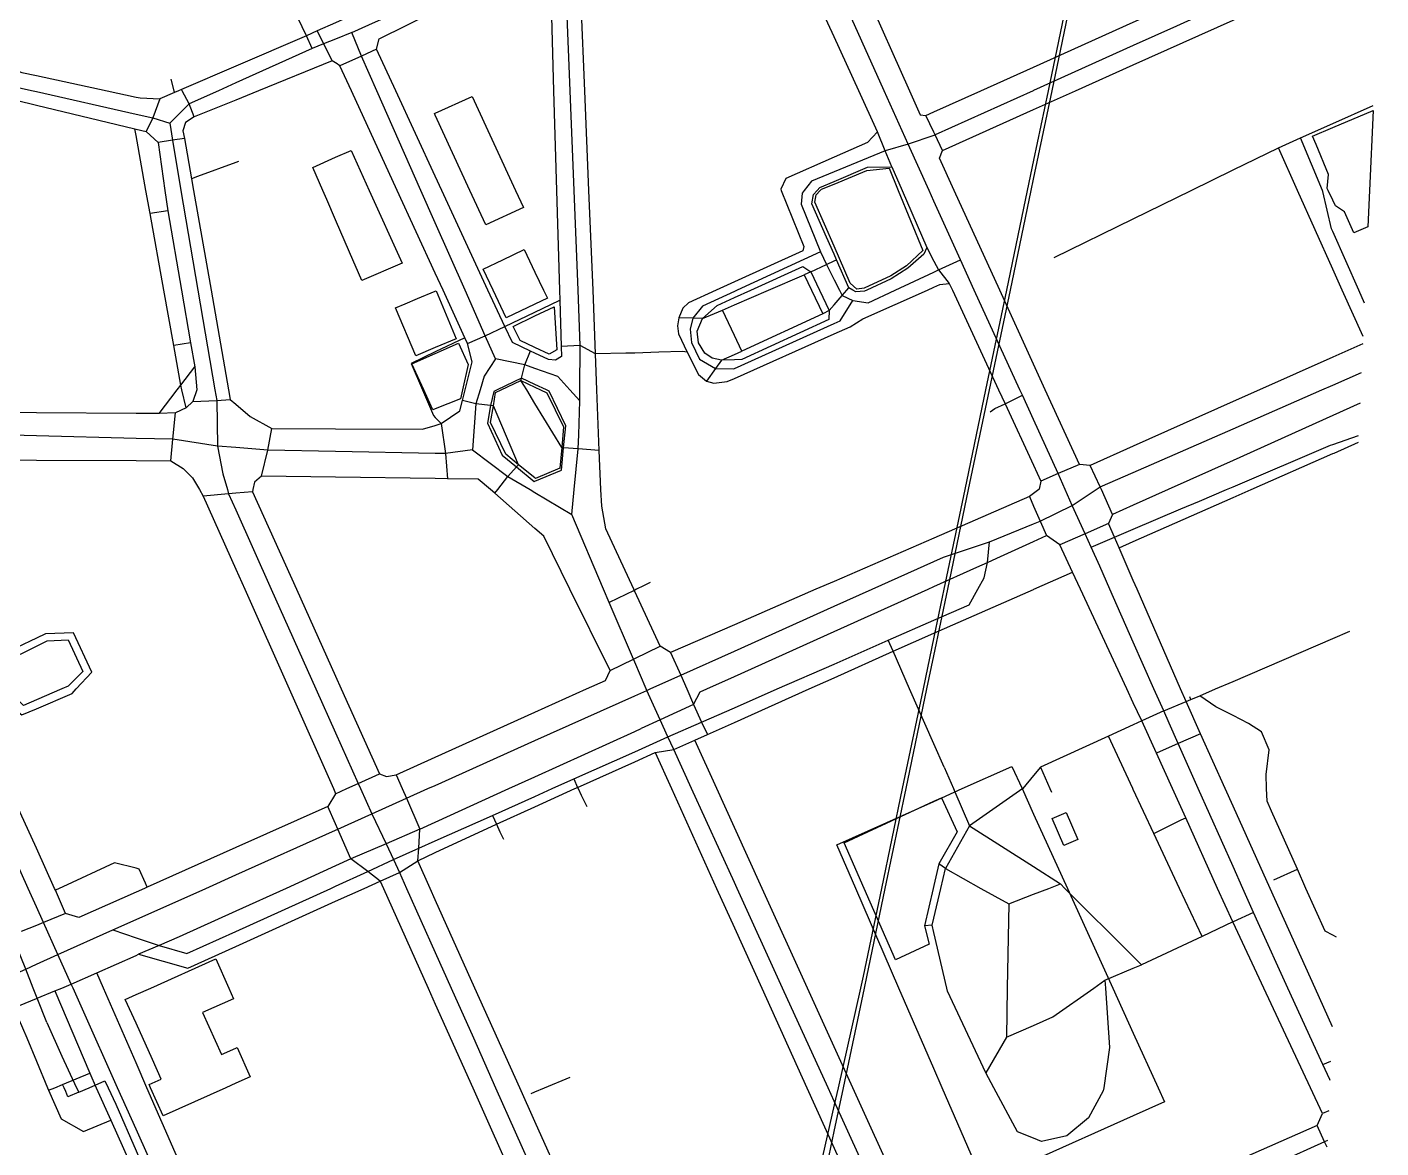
# Model space of a CAD drawing. Header units: millimetres. Extents: x 1 to 1052, y 2 to 1015.
# Drawn here: x 627.2 to 1034.5, y 191.9 to 529.2 of the extents above; entities that cross this region are included whole.
import ezdxf

# ---------------------------------------------------------------- set-up
doc = ezdxf.new("R2010")
doc.units = ezdxf.units.MM

msp = doc.modelspace()

# ---------------------------------------------------------------- linework, layer by layer
at = {"layer": 'buildings'}
for points in [[(749.7868, 503.1295, 30.3056), (750, 503.2273, 30.3103), (761.1166, 508.3241, 30.506), (774.1441, 480, 31.4809), (776.5144, 474.8464, 31.693), (765.1902, 469.6516, 31.5006), (760.4288, 480, 31.0804), (750, 502.6661, 30.3215), (749.7868, 503.1295, 30.3056)], [(713.1561, 486.9028, 29.4675), (720, 489.9806, 29.6206), (724.6557, 492.0743, 29.7311), (730.1377, 480, 30.1278), (740.0601, 458.1453, 31.0715), (727.9529, 452.9446, 30.8881), (724.2454, 461.4687, 30.5186), (720, 471.2099, 30.0809), (717.3721, 477.2399, 29.8091), (716.1678, 480, 29.6827), (713.1561, 486.9028, 29.4675)], [(764.3654, 456.3411, 31.8373), (770.2878, 459.1555, 31.9399), (776.7572, 462.2356, 32.0501), (780, 455.4401, 32.3372), (782.596, 450, 32.5439), (783.7645, 447.5513, 32.6556), (780, 445.7597, 32.6463), (771.3783, 441.6565, 32.5657), (767.3937, 450, 32.1022), (764.3654, 456.3411, 31.8373)], [(738.0701, 444.7283, 31.5297), (740.9526, 445.9296, 31.5402), (744.6799, 447.4909, 31.5557), (750, 449.7124, 31.583), (750.2633, 449.8224, 31.5856), (756.3284, 435.384, 32.4576), (750, 432.7342, 32.4376), (744.1396, 430.2804, 32.432), (738.0701, 444.7283, 31.5297)], [(656.7591, 236.5626, 37.4439), (660, 238.0141, 37.4585), (664.434, 240, 37.463), (684.0061, 248.7657, 37.6307), (687.8928, 240, 37.4815), (689.317, 236.7882, 37.4648), (680.01, 232.6635, 37.4463), (685.73, 220.0211, 37.3813), (690, 221.9285, 37.3808), (690.3842, 222.1001, 37.379), (694.3605, 213.2818, 37.3027), (690, 211.3335, 37.3207), (687.0155, 210, 37.3262), (668.1664, 201.5782, 37.4709), (664.3664, 210, 37.4251), (663.941, 210.9429, 37.4281), (667.585, 212.5873, 37.4157), (664.8989, 218.5273, 37.4343), (660, 229.3817, 37.4541), (656.7591, 236.5626, 37.4439)]]:
    msp.add_polyline3d(points, dxfattribs=at)
at = {"layer": 'minor_roads'}
for points in [[(1034.4889, 557.2116, 24.5458), (1020, 550.6755, 25.3385), (996.3348, 540, 26.5245), (990, 537.1423, 26.8335), (972.9552, 529.4533, 27.5224), (960, 523.6087, 28.0706), (930, 510.0745, 29.2836), (929.8349, 510, 29.2898), (900.3952, 496.7186, 30.4563), (900, 496.5831, 30.4727), (892.2861, 493.9382, 30.7454)], [(941.6327, 385.2011, 29.1537), (939.5393, 390, 29.2069), (937.4127, 394.8748, 29.3039), (930, 411.0529, 29.6615), (926.6157, 418.4391, 29.8587), (925.9005, 420, 29.8995), (912.155, 450, 30.5169), (907.9639, 459.1473, 30.6128), (900, 476.8201, 30.7571), (898.567, 480, 30.7693), (892.2861, 493.9382, 30.7454), (885.0637, 510, 30.6533), (871.5739, 540, 30.0642), (870, 543.5001, 29.9503), (867.38, 549.3268, 29.7461)], [(712.9308, 522.7557, 28.7119), (711.2521, 526.5501, 28.5594), (704.7973, 540, 27.9984), (702.6632, 544.4467, 27.7169)], [(791.11, 382.4627, 35.0463), (791.819, 390, 34.7948), (792.973, 402.2688, 34.3442), (793.2071, 406.4642, 34.1943), (793.5027, 416.6665, 33.8334), (793.5231, 420, 33.7157), (793.6051, 433.373, 33.2975), (792.9454, 450, 32.7628), (791.7551, 480, 31.8997), (790.5649, 510, 31.1558), (789.5739, 534.9775, 30.3252), (791.5312, 539.9281, 30.1931), (791.6464, 540, 30.1924), (796.6468, 543.1216, 30.1255)], [(724.887, 527.5704, 28.9595), (729.9763, 529.8491, 29.0471), (750, 538.8371, 29.3749), (752.0489, 539.7567, 29.3957)], [(724.887, 527.5704, 28.9595), (720, 525.5645, 28.8691), (716.4223, 524.0959, 28.7906), (712.9308, 522.7557, 28.7119), (690, 512.3697, 28.2457), (684.7681, 510, 28.2413), (676.006, 506.0314, 28.2155), (670.1393, 500.2264, 28.2764)], [(768.1082, 429.3464, 32.9986), (765.0235, 436.3062, 32.6279), (758.9631, 450, 31.8436), (750, 470.2522, 31.0334), (745.6859, 480, 30.6351), (732.4087, 510, 29.6423), (727.8004, 520.4126, 29.2309), (724.887, 527.5704, 28.9595)], [(586.417, 524.9498, 27.0566), (594.7547, 521.9154, 27.0972), (597.3942, 520.9475, 27.108), (600, 519.9998, 27.1171), (624.9159, 510.9382, 27.4802), (629.0449, 510, 27.4997), (630, 509.783, 27.4993), (660, 502.9663, 28.0941), (665.0076, 501.8284, 28.1801), (670.1393, 500.2264, 28.2764)], [(670.1393, 500.2264, 28.2764), (670.9189, 495.1074, 28.4018), (673.491, 480, 28.7669), (678.5985, 450, 29.8758), (683.7061, 420, 31.735), (684.2428, 416.8478, 31.99), (684.4861, 403.098, 33.0712)], [(892.2861, 493.9382, 30.7454), (885.3674, 491.9679, 30.9926), (870, 485.6266, 31.6173), (863.2345, 482.8348, 31.8197), (860.9898, 480, 31.9356), (860.3319, 479.1691, 31.965), (860.1122, 475.8329, 32.0336)], [(1029.1139, 436.027, 25.3373), (1022.8487, 450, 25.4367), (1020, 456.3532, 25.5289), (1009.3971, 480, 25.8679), (1003.6365, 492.8475, 26.1359)], [(860.1122, 475.8329, 32.0336), (865.9132, 461.5654, 32.172), (867.7253, 457.7275, 32.1987), (870, 453.1505, 32.2247), (871.5657, 450, 32.2171), (872.3833, 448.355, 32.199), (875.6178, 446.8442, 32.0801)], [(865.9132, 461.5654, 32.172), (840.8215, 450, 33.0176), (840, 449.6213, 33.0442), (830.3836, 445.1889, 33.1544), (827.4849, 441.5508, 33.2368), (826.7089, 438.2209, 33.3059), (827.0847, 434.2133, 33.3813), (829.4656, 429.2476, 33.4566), (834.3321, 426.4612, 33.4615), (839.7434, 426.3612, 33.4107), (840, 426.4769, 33.4064), (870, 440.0126, 32.3752), (871.7845, 440.8178, 32.2924), (875.6178, 446.8442, 32.0801)], [(875.6178, 446.8442, 32.0801), (880.2055, 446.2106, 31.8969), (888.3346, 450, 31.5402), (900, 455.4379, 31.006), (901.3943, 456.0879, 30.9364), (907.9639, 459.1473, 30.6128)], [(793.5027, 416.6665, 33.8334), (790.4766, 420, 33.69), (786.8632, 423.9804, 33.5234), (780, 426.4228, 33.3633), (776.9904, 427.4939, 33.2612), (768.1082, 429.3464, 32.9986), (764.7032, 424.1517, 33.1529), (763.4683, 420, 33.3134), (762.2229, 415.8128, 33.5313), (761.2347, 401.9495, 34.3208), (771.8778, 393.9624, 34.7636), (778.5046, 390, 34.9298), (780, 389.1058, 34.9581), (791.11, 382.4627, 35.0463)], [(941.6327, 385.2011, 29.1537), (948.8084, 390, 28.8453), (950.0203, 390.8105, 28.7989), (960, 395.1784, 28.4073), (990, 408.3089, 27.2175), (1016.7115, 420, 26.0992), (1020, 421.4393, 25.9567), (1028.6345, 425.2185, 25.5281)], [(918.3445, 414.3761, 30.2602), (921.4224, 415.7536, 30.1094), (926.6157, 418.4391, 29.8587)], [(916.9106, 413.3649, 30.3301), (918.3445, 414.3761, 30.2602)], [(761.2347, 401.9495, 34.3208), (753.0994, 400.8436, 34.3589), (750, 400.9028, 34.345), (720, 401.4755, 33.8513), (699.6251, 401.8644, 33.4077), (690, 402.6487, 33.1517), (684.4861, 403.098, 33.0712), (671.0674, 405.1244, 32.7907), (660, 405.4149, 32.6651), (630, 406.2025, 32.5994), (600, 406.9901, 32.714), (592.0114, 407.1998, 32.8387), (586.0145, 406.9524, 32.9641), (581.6194, 404.7272, 33.2122), (577.9513, 400.8153, 33.5716), (575.2756, 394.9621, 34.0554), (575.7273, 390, 34.4222), (576.2152, 384.6394, 34.7488), (578.2536, 379.0625, 35.0728)], [(947.3314, 372.7047, 29.0355), (954.327, 375.6655, 28.7705), (960, 378.0824, 28.5461), (974.2945, 384.1724, 28.0231), (979.8795, 386.5416, 27.8024), (987.9969, 390, 27.4648), (990, 390.8534, 27.3889), (1019.3375, 403.3528, 26.3469), (1020, 403.5781, 26.3214), (1027.7922, 406.2282, 25.9696)], [(684.4861, 403.098, 33.0712), (686.0824, 394.765, 33.7332), (687.461, 390, 34.1095), (687.841, 388.6865, 34.2223), (690, 383.86, 34.6391), (700.6733, 360, 36.7823), (714.0932, 330, 38.143), (720, 316.7954, 38.2154), (726.8205, 301.5484, 38.1494), (727.5122, 300, 38.139), (730.9017, 292.4133, 37.9065), (735.1997, 283.4276, 37.6368), (737.4759, 278.6813, 37.5)], [(813.6438, 329.5436, 35.476), (814.6596, 330, 35.4258), (823.8479, 334.1281, 34.9093), (840, 341.3848, 34.0558), (870, 354.8631, 32.5898), (881.4338, 360, 31.9786), (900, 368.3413, 31.0672), (902.9273, 369.6565, 30.9331), (916.7497, 374.2488, 30.2713), (930, 379.6781, 29.6037), (931.9381, 380.4722, 29.5318), (941.6327, 385.2011, 29.1537)], [(1019.1856, 212.184, 33.374), (1019.0702, 212.4311, 33.3692), (1016.988, 217.0376, 33.2754), (1006.5182, 240, 32.7636), (997.594, 259.5726, 32.1582), (996.1461, 262.7678, 32.0513), (992.9223, 270, 31.8001), (990, 276.5558, 31.5351), (979.5495, 300, 30.5676), (973.4967, 313.5785, 30.074), (970.7579, 319.7377, 29.8497), (969.1338, 323.3707, 29.7175), (966.203, 330, 29.4754), (960, 344.0306, 29.2041), (952.9399, 360, 28.9654), (949.8771, 366.9279, 28.9984), (947.3314, 372.7047, 29.0355), (945.5286, 376.7195, 29.0678), (941.6327, 385.2011, 29.1537)], [(636.4892, 250.0836, 37.4105), (632.1576, 259.7066, 37.4309), (630, 264.4835, 37.4338), (627.5084, 270, 37.433), (613.9582, 300, 37.546), (603.458, 323.2473, 37.3417), (600.4087, 330, 37.2859), (600, 330.905, 37.2451), (586.8616, 360, 36.2125), (578.2536, 379.0625, 35.0728)], [(813.6438, 329.5436, 35.476), (813.4497, 330, 35.4874), (810, 338.1087, 35.5354), (809.6154, 339.0127, 35.5341), (802.3587, 355.9713, 35.4936), (800.648, 360, 35.4788), (791.11, 382.4627, 35.0463)], [(653.0287, 257.4703, 37.603), (660, 255.1503, 37.6372), (666.9338, 252.8427, 37.6365), (675.2645, 250.3882, 37.6307), (690, 257.0616, 37.8037), (718.569, 270, 37.7528), (720, 270.6481, 37.7512), (729.671, 275.0279, 37.6175), (737.4759, 278.6813, 37.5), (745.0578, 282.0456, 37.3727), (750, 284.2581, 37.2848), (767.2036, 291.9595, 36.8898), (780, 297.6864, 36.5824), (785.1697, 300, 36.4277), (791.7113, 302.9276, 36.2064), (810, 311.1043, 35.591), (819.9878, 315.5697, 35.1139), (830.1437, 320.0348, 34.6192), (840, 324.3545, 34.1301), (852.8813, 330, 33.5176), (870, 337.5026, 32.6655), (886.2791, 344.6372, 31.8652), (900, 350.652, 31.1408), (910.5957, 355.2968, 30.6172), (913.222, 360, 30.418), (915.1435, 363.4411, 30.3351), (916.0881, 368.0536, 30.2966), (916.7497, 374.2488, 30.2713)], [(812.6712, 361.0649, 35.058), (810.5886, 360, 35.1655), (810, 359.699, 35.195), (809.8627, 359.6288, 35.2004), (802.3587, 355.9713, 35.4936)], [(814.6614, 362.0233, 34.9581), (812.6712, 361.0649, 35.058)], [(617.2247, 328.7196, 37.5359), (625.655, 322.1763, 37.6765), (630, 324.0398, 37.7368), (640.7601, 328.6547, 37.8625), (642.0017, 330, 37.8733), (646.6679, 335.0559, 37.6951), (641.1277, 346.9103, 37.089), (632.7408, 346.5915, 37.0284), (630, 345.3055, 37.0594), (618.0567, 339.7019, 37.1446), (617.3217, 330, 37.5346), (617.2247, 328.7196, 37.5359)], [(969.1338, 323.3707, 29.7175), (975.8906, 326.2206, 29.4534), (977.325, 326.8112, 29.398), (979.9725, 327.9554, 29.2933), (984.7267, 330, 29.1059), (990, 332.2679, 28.9295), (1020, 345.1698, 28.0835), (1025.1829, 347.3987, 27.8996)], [(903.0632, 306.47, 32.0841), (900, 313.4366, 31.9388), (892.7173, 330, 31.7167), (887.7275, 341.3485, 31.8272), (886.2791, 344.6372, 31.8652)], [(557.9442, 214.9947, 36.0251), (570, 220.3679, 36.4654), (600, 233.7387, 37.096), (614.0485, 240, 37.1945), (619.1137, 242.2575, 37.2411), (626.7905, 245.7108, 37.3168), (630, 247.1579, 37.3502), (636.4892, 250.0836, 37.4105), (653.0287, 257.4703, 37.603), (660, 260.5979, 37.7011), (680.9568, 270, 37.9758), (690, 274.0572, 38.1098), (720, 287.5165, 38.0938), (720.678, 287.8206, 38.0827), (730.9017, 292.4133, 37.9065), (741.325, 297.0907, 37.7086), (747.8082, 300, 37.5762), (750, 300.9836, 37.5171), (780, 314.446, 36.6583), (810, 327.9085, 35.6553), (813.6438, 329.5436, 35.476)], [(963.1893, 2.0724, 35.3966), (960, 9.1336, 35.8201), (950.5754, 30, 36.8931), (946.1024, 39.9033, 37.3291), (936.5878, 60, 38.1663), (930, 73.9146, 38.3788), (922.3845, 90, 38.4905), (908.1812, 120, 38.004), (902.6213, 131.7434, 37.671), (900, 138.5074, 37.4917), (898.9506, 141.2151, 37.4179), (895.6464, 149.8014, 37.1961), (895.5558, 150, 37.1911), (881.8622, 180, 36.3816), (870, 205.988, 35.7126), (868.1687, 210, 35.6164), (854.4752, 240, 34.7679), (840.7817, 270, 34.3133), (840, 271.7126, 34.3138), (827.0882, 300, 34.7306), (821.7274, 311.7446, 35.0179), (819.9878, 315.5697, 35.1139), (817.6393, 320.7303, 35.2458), (813.6438, 329.5436, 35.476)], [(977.325, 326.8112, 29.398), (976.9643, 327.6122, 29.3689)], [(969.1338, 323.3707, 29.7175), (962.5566, 320.3726, 29.9849), (960, 319.195, 30.0895), (952.5813, 315.7776, 30.4275), (932.1005, 306.471, 31.3272), (934.896, 300, 31.5373), (935.3731, 298.8956, 31.5809)], [(791.7113, 302.9276, 36.2064), (792.8316, 300.3746, 36.1578)], [(792.8316, 300.3746, 36.1578), (793.0114, 300, 36.1501), (793.9419, 298.0618, 36.0973), (795.5822, 294.6431, 36.0054)], [(767.2036, 291.9595, 36.8898), (768.3742, 289.2846, 36.82)], [(768.3742, 289.2846, 36.82), (769.413, 287.0307, 36.76), (770.5188, 284.8119, 36.6989)], [(737.4759, 278.6813, 37.5), (739.2303, 274.7621, 37.3931), (741.3584, 270, 37.2667), (750, 250.6627, 36.9264), (754.765, 240, 36.7443), (761.4829, 224.9675, 36.6816), (768.1709, 210, 36.697), (780, 183.5272, 36.8431), (781.5761, 180, 36.8676), (794.9812, 150, 36.9019), (808.3863, 120, 36.8956), (810, 116.3887, 36.9109), (811.5389, 112.9448, 36.9382), (815.6363, 103.7343, 37.0058), (819.8395, 94.5379, 37.0656), (821.9182, 90, 37.0922), (835.5371, 60.2693, 37.3166), (835.6604, 60, 37.3184), (840, 50.5217, 37.2668), (849.3959, 30, 37.1358), (860.0825, 6.6592, 36.8623)], [(1021.0973, 255.2861, 31.7539), (1020, 255.8664, 31.754), (1017.6809, 257.0928, 31.7644), (1011.9428, 270, 31.3816), (1009.3732, 275.7798, 31.1785)], [(996.1461, 262.7678, 32.0513), (990, 259.916, 32.3282), (989.9319, 259.8845, 32.3313), (980.6697, 255.5475, 32.7535), (962.4811, 247.0176, 33.5981)], [(643.8834, 233.6513, 37.3952), (641.0243, 240, 37.3685), (640.5032, 241.1571, 37.3744), (636.4892, 250.0836, 37.4105)], [(744.0384, 11.8215, 37.6425), (735.7306, 30, 37.7508), (725.4983, 52.3896, 37.848), (722.0756, 60, 37.913), (721.4795, 61.3255, 37.9143), (720, 64.5627, 37.9194), (717.3592, 70.3408, 37.9061), (708.4064, 90, 37.934), (695.7469, 117.7987, 37.9263), (694.7593, 120, 37.9326), (690, 130.6082, 37.9046), (681.3001, 150, 37.8128), (669.1994, 176.9719, 37.6478), (667.8469, 180, 37.6327), (660, 197.5683, 37.5415), (654.4473, 210, 37.4438), (643.8834, 233.6513, 37.3952)], [(1016.988, 217.0376, 33.2754), (1019.4453, 218.0402, 33.1594)], [(1018.3855, 194.1447, 34.0756), (1017.5598, 193.7683, 34.1187), (990, 181.2637, 35.5754)]]:
    msp.add_polyline3d(points, dxfattribs=at)
at = {"layer": 'parks'}
for points in [[(1032.1328, 504.0893, 24.6628), (1031.0643, 480, 24.7456), (1030.5781, 469.0383, 24.8708), (1026.3865, 467.2485, 25.1055), (1023.5473, 473.6177, 25.1989), (1020.7959, 475.4034, 25.3286), (1020, 477.0856, 25.3566), (1018.6211, 480, 25.402), (1018.3433, 480.5872, 25.4151), (1018.6987, 484.8333, 25.3899), (1014.972, 493.7934, 25.5625), (1013.9288, 496.3164, 25.6107), (1020, 498.9087, 25.3002), (1032.1328, 504.0893, 24.6628)], [(864.1905, 476.5211, 31.9347), (864.5486, 478.6735, 31.8873), (865.8105, 480, 31.8369), (866.1609, 480.3684, 31.8208), (870, 481.9469, 31.7049), (879.8038, 485.9779, 31.2893), (886.5188, 486.7079, 31.0566), (889.2751, 480, 31.0887), (896.6855, 461.9657, 31.0558), (891.7365, 457.3628, 31.305), (887.0294, 454.3379, 31.5311), (879.0693, 450.6164, 31.9044), (876.7969, 450.2873, 32.0012), (874.854, 452.112, 32.0491), (870, 463.2229, 32.0471), (864.1905, 476.5211, 31.9347)], [(828.8337, 437.6966, 33.3025), (830.3958, 441.4872, 33.2226), (834.7803, 445.4142, 33.1319), (840, 447.7746, 33.0731), (844.9213, 450, 32.914), (860.5828, 457.0822, 32.3826), (862.9768, 455.5273, 32.354), (865.6059, 450, 32.3913), (868.5083, 443.898, 32.3779), (868.4203, 441.1634, 32.4071), (842.182, 429.1409, 33.3002), (840, 429.0709, 33.3658), (836.0729, 428.9448, 33.403), (833.3106, 429.5161, 33.4177), (831.1413, 431.0798, 33.4083), (829.169, 434.1769, 33.3665), (828.8337, 437.6966, 33.3025)], [(773.4053, 439.0929, 32.7229), (780, 442.249, 32.7765), (785.8076, 445.0283, 32.784), (786.5923, 432.0676, 33.2434), (784.2824, 430.787, 33.2572), (780, 432.8006, 33.1268), (775.5902, 434.8742, 32.9441), (773.4053, 439.0929, 32.7229)], [(742.9709, 427.8276, 32.5338), (750, 430.9203, 32.529), (757.0167, 434.0076, 32.5393), (759.9444, 427.5969, 32.9029), (758.1792, 420, 33.2212), (757.5542, 417.31, 33.3736), (750, 414.2993, 33.4567), (749.2834, 414.0137, 33.4626), (746.5479, 420, 33.011), (742.9709, 427.8276, 32.5338)], [(766.6055, 410.1319, 33.9008), (767.4805, 415.1911, 33.6398), (768.0758, 419.1605, 33.4381), (769.8321, 420, 33.4243), (775.7863, 422.8462, 33.4172), (780, 420.791, 33.5722), (781.6217, 420, 33.6152), (783.5234, 419.0725, 33.67), (788.6274, 408.892, 34.102), (788.0386, 402.6145, 34.3452), (787.4734, 396.4288, 34.5895), (780.1337, 393.3762, 34.7728), (780, 393.483, 34.7692), (775.0189, 397.4615, 34.5906), (771.23, 400.655, 34.4265), (766.6055, 410.1319, 33.9008)], [(620.5342, 338.1991, 37.2399), (630, 342.8904, 37.1638), (633.2542, 344.5031, 37.1248), (639.6002, 344.7631, 37.1729), (643.9366, 335.2521, 37.6544), (639.5489, 330.8301, 37.8045), (637.6241, 330, 37.8178), (630, 326.7118, 37.7297), (626.131, 325.0431, 37.6765), (621.0796, 330, 37.5898), (620.8434, 330.2317, 37.5767), (620.5342, 338.1991, 37.2399)], [(870.8245, 283.0681, 33.5291), (900, 296.1656, 32.5172), (908.5414, 300, 32.1679), (923.4756, 306.7043, 31.5389), (926.524, 300, 31.7337), (930, 292.3554, 32.0208), (940.165, 270, 32.9201), (953.8061, 240, 34.0846), (960, 226.378, 34.5384), (967.4471, 210, 35.0055), (969.3809, 205.747, 35.1161), (960, 201.5429, 35.499), (930, 188.0984, 36.1841), (914.9384, 181.3485, 36.3642), (902.5128, 210, 35.5826), (900, 215.794, 35.3944), (889.5023, 240, 34.5934), (876.4919, 270, 33.766), (870.8245, 283.0681, 33.5291)], [(873.0448, 283.7266, 33.4732), (900, 296.2088, 32.5155), (902.292, 297.2701, 32.423), (906.9612, 286.9596, 32.7263), (901.474, 277.3336, 33.1962), (900, 270.8678, 33.4604), (899.8022, 270, 33.495), (897.2238, 258.6896, 33.9246), (898.5351, 253.1732, 34.112), (888.4681, 248.4516, 34.3219), (879.0465, 270, 33.7363), (873.0448, 283.7266, 33.4732)], [(935.5756, 290.9797, 31.9674), (939.7717, 292.8123, 31.7851), (943.2979, 284.7115, 32.1182), (939.1074, 282.8974, 32.295), (935.5756, 290.9797, 31.9674)]]:
    msp.add_polyline3d(points, dxfattribs=at)
at = {"layer": 'paths'}
for points in [[(865.7957, 570.6224, 28.8856), (866.0492, 570, 28.9166), (866.6565, 568.5093, 28.9739), (870, 560.9884, 29.2542), (879.3305, 540, 29.9385), (892.6673, 510, 30.4595), (895.9028, 502.722, 30.4944), (897.6196, 502.5804, 30.4491)], [(883.07, 497.6185, 30.9509), (877.4057, 510, 30.8485), (870, 526.1879, 30.526), (863.6813, 540, 30.1715), (853.257, 562.7862, 29.3028)], [(897.6196, 502.5804, 30.4491), (900, 503.6507, 30.3673), (914.1207, 510, 29.8074), (930, 517.14, 29.2128), (960, 530.6294, 28.0518), (980.84, 540, 27.2008), (990, 544.1187, 26.8409), (1020, 557.6081, 25.3283), (1030.8836, 562.5018, 24.7252), (1032.3364, 564.587, 24.6391)], [(901.6584, 489.6902, 30.5123), (902.5898, 492.0695, 30.4429), (930, 504.3653, 29.3255), (942.561, 510, 28.7914), (960, 517.8229, 28.0861), (990, 531.2804, 26.8245), (1009.438, 540, 25.8765), (1020, 544.738, 25.3472), (1034.2186, 551.1162, 24.5811)], [(756.4785, 544.0555, 29.3078), (755.2787, 546.165, 29.1865), (750, 544.1814, 29.1554), (749.5846, 544.0253, 29.1507), (740.8372, 540, 29.0853), (727.8954, 534.0446, 28.8775), (720, 530.4884, 28.7433), (714.4667, 527.9961, 28.6267), (711.2521, 526.5501, 28.5594), (690, 517.4144, 28.1114), (673.6555, 510.3884, 28.084)], [(784.4475, 549.4862, 29.6644), (784.7291, 540, 30.0896), (785.6198, 510, 31.0708), (786.5105, 480, 31.7891), (787.4011, 450, 32.6456), (787.4899, 447.0098, 32.7489), (787.9028, 433.0936, 33.2265), (787.9301, 430.0548, 33.3294)], [(787.9301, 430.0548, 33.3294), (786.1998, 428.926, 33.3463), (784.0491, 429.1898, 33.3107), (780, 431.077, 33.1908), (778.6851, 431.6898, 33.1383), (773.2461, 434.2213, 32.914), (770.8976, 439.0548, 32.6596), (765.8398, 450, 32.0546), (751.9767, 480, 30.8335), (750, 484.2777, 30.6901), (738.1137, 510, 29.8149), (732.3415, 522.4913, 29.3098), (733.1004, 525.6073, 29.2495), (750, 533.9163, 29.5113), (757.002, 537.359, 29.5763), (756.7955, 540, 29.4959), (756.4785, 544.0555, 29.3078)], [(800.0769, 384.9898, 34.8375), (799.8403, 390, 34.708), (799.2872, 401.7079, 34.3434), (798.628, 420, 33.7588), (798.2373, 430.8401, 33.4373), (797.4546, 450, 32.8582), (796.2291, 480, 31.994), (795.0036, 510, 31.2322), (793.9289, 536.3074, 30.3479)], [(596.5008, 526.5108, 26.7876), (599.195, 525.4844, 26.8034), (600, 525.181, 26.8077), (625.5928, 515.5345, 27.2316), (630, 514.586, 27.2546), (651.3084, 510, 27.7974), (660, 508.1294, 27.9676), (661.2235, 507.8661, 27.9894), (667.0961, 507.577, 28.07)], [(714.4667, 527.9961, 28.6267), (716.4223, 524.0959, 28.7906), (718.9795, 519.0194, 29.0034)], [(732.3415, 522.4913, 29.3098), (727.8004, 520.4126, 29.2309), (721.3258, 517.4665, 29.1154)], [(595.9686, 517.4406, 27.3467), (600, 515.9611, 27.3582), (616.243, 510, 27.5942), (623.9325, 507.178, 27.6262), (630, 505.7156, 27.6241), (659.6408, 498.5715, 28.1974), (660, 498.4845, 28.2038), (662.9985, 497.7586, 28.2545)], [(720.1494, 518.2758, 29.0598), (720, 518.3708, 29.0529), (718.9795, 519.0194, 29.0034), (696.8292, 510, 28.5269), (690, 507.2192, 28.3638), (677.5081, 502.1326, 28.3186), (674.8603, 500.4465, 28.3251)], [(757.3886, 413.691, 33.5912), (758.1662, 416.7968, 33.414), (758.967, 420, 33.2349), (761.0803, 428.453, 32.8876), (759.7077, 433.9815, 32.604), (758.9327, 435.6609, 32.5078), (752.3408, 450, 31.6404), (750, 455.092, 31.434), (738.5495, 480, 30.4022), (724.7582, 510, 29.4108), (721.3258, 517.4665, 29.1154), (720.1494, 518.2758, 29.0598)], [(670.466, 513.4836, 27.9257), (671.3713, 510, 28.0685), (671.5054, 509.4839, 28.0819)], [(673.6555, 510.3884, 28.084), (672.7322, 510, 28.086), (671.5054, 509.4839, 28.0819), (667.0961, 507.577, 28.07)], [(677.5081, 502.1326, 28.3186), (676.006, 506.0314, 28.2155), (673.865, 510, 28.1006), (673.6555, 510.3884, 28.084)], [(667.0961, 507.577, 28.07), (665.0076, 501.8284, 28.1801), (662.9985, 497.7586, 28.2545)], [(1010.3321, 495.831, 25.7929), (1020, 500.1348, 25.2981), (1032.1982, 505.565, 24.6578)], [(902.5898, 492.0695, 30.4429), (900.396, 496.7199, 30.4563), (900, 497.5559, 30.4582), (897.6196, 502.5804, 30.4491)], [(675.0941, 414.6375, 32.0505), (673.7807, 420, 31.5941), (673.4417, 421.3842, 31.5067), (671.3325, 433.3196, 30.7635), (668.3388, 450, 29.7219), (664.1935, 473.0968, 28.9138), (662.9598, 480, 28.6808), (660, 496.5617, 28.2509), (659.6408, 498.5715, 28.1974)], [(662.9985, 497.7586, 28.2545), (666.6357, 494.4286, 28.3725), (668.667, 480, 28.7274), (669.5235, 473.916, 28.9383), (673.6498, 450, 29.8015), (676.3859, 434.1418, 30.788), (677.6392, 426.8988, 31.2378), (678.292, 420.0003, 31.6581), (677.1034, 416.4548, 31.9283), (675.0941, 414.6375, 32.0505)], [(674.8603, 500.4465, 28.3251), (674.0831, 497.9949, 28.3709), (674.5341, 495.6851, 28.4271), (676.6472, 483.5158, 28.7158), (677.2652, 480, 28.7977), (682.5381, 450, 29.9349), (687.811, 420, 31.7933), (688.3247, 417.0776, 32.0258), (690, 415.6541, 32.1568), (694.2905, 412.0085, 32.5275)], [(883.07, 497.6185, 30.9509), (880.0373, 494.4633, 31.105), (870, 490.0167, 31.5128), (855.4923, 483.5898, 31.9559), (853.9512, 480.3777, 32.0699), (854.1023, 480, 32.0765), (860.8559, 463.1264, 32.2606), (860.5606, 461.8498, 32.2919), (840, 452.5128, 32.9819), (834.4666, 450, 33.054), (826.177, 446.2355, 33.1516), (824.5001, 444.5903, 33.1914), (823.2571, 441.6453, 33.2573), (822.8716, 439.3072, 33.3076), (823.1629, 436.8362, 33.3566), (825.7709, 431.3931, 33.4469), (829.2146, 424.6697, 33.5448), (831.6447, 422.6365, 33.5567), (833.8515, 422.0245, 33.5435), (837.8337, 422.4832, 33.4923), (840, 423.4498, 33.4537), (870, 436.8363, 32.4055), (874.7716, 438.9655, 32.1825), (878.5974, 441.3845, 32.0009), (898.0399, 450, 31.1484), (900, 450.8685, 31.0591), (901.8329, 451.6807, 30.9669), (904.6465, 452.0512, 30.8358)], [(887.3633, 487.1284, 31.0214), (885.3674, 491.9679, 30.9926), (883.07, 497.6185, 30.9509)], [(674.5341, 495.6851, 28.4271), (670.9189, 495.1074, 28.4018), (666.6357, 494.4286, 28.3725)], [(936.143, 459.8406, 29.3663), (960, 471.5076, 28.2756), (977.3655, 480, 27.44), (990, 486.1788, 26.8361), (1003.6365, 492.8475, 26.1359), (1010.3321, 495.831, 25.7929)], [(1029.5586, 446.0515, 25.1578), (1027.81, 450, 25.1842), (1020, 467.6357, 25.4351), (1019.6163, 468.5021, 25.4467), (1017.0179, 479.6553, 25.4857), (1016.8754, 480, 25.4902), (1010.3321, 495.831, 25.7929)], [(943.7931, 397.5264, 29.0559), (933.5188, 420, 29.5445), (930, 427.6969, 29.699), (919.8037, 450, 30.1693), (906.0885, 480, 30.4732), (901.6584, 489.6902, 30.5123)], [(690.768, 488.6918, 28.7534), (690, 488.4101, 28.7355), (678.4279, 484.1656, 28.7173)], [(897.8932, 462.8281, 30.9996), (897.0078, 460.8392, 31.0574), (892.1429, 456.6251, 31.2989), (887.165, 453.416, 31.5388), (879.849, 450, 31.8827), (879.1223, 449.6607, 31.9147), (876.5167, 449.4586, 32.0217), (875.6516, 450, 32.0521), (874.4592, 450.7463, 32.0878), (870.7453, 459.1265, 32.0906), (870, 460.8137, 32.0896), (867.7091, 465.9999, 32.0501), (863.2661, 476.02, 31.9635), (863.8299, 478.8269, 31.8993), (864.9039, 480, 31.8555), (865.7211, 480.8926, 31.817), (870, 482.7271, 31.6863), (879.9831, 487.0074, 31.262), (887.3633, 487.1284, 31.0214)], [(887.3633, 487.1284, 31.0214), (890.4522, 480, 31.0482), (897.8932, 462.8281, 30.9996)], [(678.4279, 484.1656, 28.7173), (676.6472, 483.5158, 28.7158)], [(669.5235, 473.916, 28.9383), (664.1935, 473.0968, 28.9138)], [(897.8932, 462.8281, 30.9996), (900, 458.7686, 30.9672), (901.3934, 456.0836, 30.9365), (904.6465, 452.0512, 30.8358)], [(862.9768, 455.5273, 32.354), (867.7253, 457.7275, 32.1987), (870, 458.7812, 32.1254), (870.7453, 459.1265, 32.0906)], [(836.4036, 444.0243, 33.1483), (840, 445.5733, 33.1076), (850.2778, 450, 32.7786), (861.013, 454.6237, 32.4192), (863.2023, 450, 32.452), (866.5686, 442.8906, 32.4396), (842.2345, 431.6153, 33.2611), (840, 436.3707, 33.2516), (836.4036, 444.0243, 33.1483)], [(862.9768, 455.5273, 32.354), (861.013, 454.6237, 32.4192)], [(868.5083, 443.898, 32.3779), (870, 445.6137, 32.322), (872.3833, 448.355, 32.199), (873.8114, 450, 32.1264), (874.4592, 450.7463, 32.0878)], [(904.6465, 452.0512, 30.8358), (905.5945, 450, 30.815), (919.4598, 420, 30.2184), (921.4224, 415.7536, 30.1094), (930, 397.3014, 29.6076), (932.22, 392.5257, 29.5015), (931.7149, 390.0714, 29.5123)], [(770.8976, 439.0548, 32.6596), (780, 443.4182, 32.7331), (784.7976, 445.7181, 32.7406)], [(784.7976, 445.7181, 32.7406), (787.4899, 447.0098, 32.7489)], [(830.3958, 441.4872, 33.2226), (836.4036, 444.0243, 33.1483)], [(830.3958, 441.4872, 33.2226), (827.4849, 441.5508, 33.2368), (823.2571, 441.6453, 33.2573)], [(868.5083, 443.898, 32.3779), (866.5686, 442.8906, 32.4396)], [(759.7077, 433.9815, 32.604), (765.0235, 436.3062, 32.6279), (770.8976, 439.0548, 32.6596)], [(676.3859, 434.1418, 30.788), (671.3325, 433.3196, 30.7635)], [(758.9327, 435.6609, 32.5078), (750, 431.4133, 32.5041), (742.7186, 427.9509, 32.522), (746.1169, 420, 33.0026), (749.4251, 412.2597, 33.5817), (750, 411.6774, 33.6305), (751.8186, 409.8355, 33.7706)], [(798.2373, 430.8401, 33.4373), (793.6051, 433.373, 33.2975), (787.9028, 433.0936, 33.2265)], [(1029.0184, 433.8741, 25.3755), (1020, 429.8482, 25.8463), (997.9391, 420, 26.8044), (990, 416.4559, 27.1375), (960, 403.0636, 28.405), (947.0618, 397.2879, 28.9246), (943.7931, 397.5264, 29.0559)], [(799.2915, 401.7133, 34.3432), (792.9779, 402.2725, 34.344), (788.6188, 402.5999, 34.3442), (788.0386, 402.6145, 34.3452), (780, 415.8882, 33.7826), (777.5099, 420, 33.5581), (775.7863, 422.8462, 33.4172), (775.9597, 423.5119, 33.3946), (776.9904, 427.4939, 33.2612), (778.6867, 431.6978, 33.1381)], [(807.3614, 430.9956, 33.5522), (798.2373, 430.8401, 33.4373)], [(817.239, 431.3514, 33.5183), (810, 431.0906, 33.5845), (807.3614, 430.9956, 33.5522)], [(824.4026, 431.5379, 33.4553), (817.239, 431.3514, 33.5183)], [(825.7709, 431.3931, 33.4469), (824.4026, 431.5379, 33.4553)], [(836.0729, 428.9448, 33.403), (834.3321, 426.4612, 33.4615), (831.6447, 422.6365, 33.5567)], [(836.0729, 428.9448, 33.403), (840, 430.6468, 33.3411), (842.2345, 431.6153, 33.2611)], [(666.9428, 412.8501, 32.1009), (672.3876, 420, 31.5744), (673.4417, 421.3842, 31.5067), (677.6392, 426.8988, 31.2378)], [(766.6532, 415.2836, 33.6233), (765.6884, 409.9743, 33.9001), (770.1003, 400.3226, 34.4401), (774.4436, 396.818, 34.6212), (779.7971, 392.4657, 34.8146), (780, 392.5493, 34.8103), (787.9303, 395.8175, 34.6102), (788.6188, 402.5999, 34.3442), (789.27, 409.1832, 34.0917), (784.2711, 419.5968, 33.6542), (783.4152, 420, 33.6304), (780, 421.6087, 33.5419), (775.9597, 423.5119, 33.3946), (768.6033, 420, 33.4029), (767.6686, 419.5538, 33.4103), (766.6532, 415.2836, 33.6233)], [(677.1034, 416.4548, 31.9283), (684.2428, 416.8478, 31.99), (688.3247, 417.0776, 32.0258)], [(767.9419, 388.9112, 35.032), (768.79, 390, 34.9769), (771.8795, 393.9659, 34.7634), (774.4436, 396.818, 34.6212), (775.0189, 397.4615, 34.5906), (767.4805, 415.1911, 33.6398), (766.6532, 415.2836, 33.6233), (762.2234, 415.8149, 33.5312), (758.1667, 416.798, 33.4139)], [(1028.2258, 416.0029, 25.7214), (1020, 412.2996, 26.1378), (990, 398.7936, 27.3109), (970.4672, 390, 28.0559), (960, 385.2877, 28.463), (953.7362, 382.4677, 28.7255), (952.4927, 379.8311, 28.7955)], [(675.0941, 414.6375, 32.0505), (671.8371, 413.0999, 32.1376), (666.9428, 412.8501, 32.1009), (660, 412.8905, 32.0159), (630, 413.0646, 31.9967), (600, 413.2388, 32.2101), (582.0742, 413.3429, 32.5436), (578.7047, 411.53, 32.7456), (572.8328, 406.9031, 33.2006), (571.082, 404.0275, 33.4451), (570, 401.4755, 33.6524), (567.8929, 396.5054, 34.076), (567.5448, 390, 34.5645), (567.4408, 388.0578, 34.6831), (569.2369, 381.7533, 35.0192)], [(670.4362, 398.6568, 33.3233), (671.0684, 405.1245, 32.7907), (671.8371, 413.0999, 32.1376)], [(694.2905, 412.0085, 32.5275), (700.8745, 408.3887, 32.9413), (720, 408.3133, 33.3492), (746.1138, 408.2104, 33.7952), (750, 409.3174, 33.787), (751.8186, 409.8355, 33.7706), (757.3886, 413.691, 33.5912)], [(697.7578, 394.0031, 33.9648), (699.6261, 401.8705, 33.4073), (700.8745, 408.3887, 32.9413)], [(751.8186, 409.8355, 33.7706), (753.0994, 400.8436, 34.3589), (753.7066, 393.2368, 34.8443)], [(955.7267, 372.463, 28.7547), (960, 374.3491, 28.5891), (990, 387.59, 27.4504), (995.4603, 390, 27.2535), (1020, 400.8309, 26.3792), (1020.3787, 400.9981, 26.362), (1027.7049, 404.2592, 26.0193)], [(638.8059, 262.4672, 37.5118), (635.7095, 269.4837, 37.524), (635.475, 270, 37.5245), (630, 282.0586, 37.5972), (621.8539, 300, 37.6713), (610.0225, 326.0584, 37.4346), (608.232, 330, 37.4009), (600, 348.1228, 36.5839), (594.605, 360, 36.1625), (582.2744, 387.1458, 34.5129), (582.2151, 390, 34.3319), (582.1711, 392.1226, 34.1697), (583.207, 395.6655, 33.8822), (584.6547, 397.6292, 33.7085)], [(584.6547, 397.6292, 33.7085), (588.7925, 399.006, 33.5363), (600, 398.9581, 33.3618), (630, 398.8298, 33.2469), (660, 398.7014, 33.2481), (670.4362, 398.6568, 33.3233), (674.1183, 396.3342, 33.5389)], [(674.1183, 396.3342, 33.5389), (676.9561, 393.4883, 33.7865), (679.0328, 390, 34.077), (680.2253, 387.9969, 34.2525), (690, 366.0135, 36.1501), (692.6738, 360, 36.69), (706.013, 330, 38.1858), (719.3522, 300, 38.3509), (720, 298.543, 38.3177), (720.034, 298.4666, 38.3152), (720, 298.4103, 38.315), (717.7307, 294.6528, 38.2532)], [(943.7931, 397.5264, 29.0559), (937.4127, 394.8748, 29.3039), (932.22, 392.5257, 29.5015)], [(953.7362, 382.4677, 28.7255), (950.3813, 390, 28.7839), (950.0203, 390.8105, 28.7989), (947.0618, 397.2879, 28.9246)], [(695.6042, 392.2669, 34.0545), (695.1337, 390, 34.2176), (694.9968, 389.3405, 34.27), (708.2069, 360, 36.8692), (720, 333.8069, 37.9712), (721.714, 330, 38.0806), (733.2084, 304.4703, 37.9648), (735.3121, 303.6852, 37.9118)], [(762.9465, 393.0974, 34.8296), (753.7066, 393.2368, 34.8443), (750, 393.2876, 34.85), (720, 393.6985, 34.4224), (697.7578, 394.0031, 33.9648), (695.6042, 392.2669, 34.0545)], [(802.5847, 335.5864, 35.8282), (790.5236, 360, 35.7911), (782.6482, 375.9411, 35.4282), (780, 378.2748, 35.3889), (767.9394, 388.9034, 35.0324), (766.6339, 390, 34.9874), (762.9465, 393.0974, 34.8296)], [(694.9968, 389.3405, 34.27), (690, 388.8862, 34.2135), (687.8441, 388.6901, 34.222), (680.2253, 387.9969, 34.2525)], [(931.7149, 390.0714, 29.5123), (931.6178, 390, 29.5159), (930, 388.8115, 29.5818), (928.7395, 387.8855, 29.6507), (900, 375.4035, 31.1049), (870, 362.374, 32.5663), (864.5339, 360, 32.8152), (840, 349.3445, 34.001), (820.8121, 341.0109, 34.9738), (817.6166, 342.9005, 35.1007)], [(928.7395, 387.8855, 29.6507), (930, 384.9642, 29.591), (931.9381, 380.4722, 29.5318), (933.9226, 376.141, 29.4757)], [(817.6166, 342.9005, 35.1007), (810, 359.3327, 35.2008), (809.8627, 359.6288, 35.2004), (809.6909, 360, 35.1998), (801.2911, 378.1505, 34.9951), (800.0769, 384.9898, 34.8375)], [(952.4927, 379.8311, 28.7955), (945.5286, 376.7195, 29.0678), (937.8573, 373.3775, 29.3521)], [(1019.9037, 228.3737, 32.7819), (1014.666, 240, 32.5264), (1001.1508, 270, 31.619), (990, 294.7516, 30.6212), (987.6356, 300, 30.4051), (980.1997, 316.5056, 29.8072), (975.8906, 326.2206, 29.4534), (974.2426, 330, 29.315), (961.1612, 360, 28.7274), (960, 362.6629, 28.7237), (955.7267, 372.463, 28.7547), (954.327, 375.6655, 28.7705), (952.4927, 379.8311, 28.7955)], [(827.716, 325.3485, 34.751), (829.6485, 329.0946, 34.6602), (831.6584, 330, 34.5594), (840, 333.7577, 34.1083), (870, 347.2721, 32.6229), (898.2543, 360, 31.1125), (900, 360.7864, 31.0268), (912.9553, 366.6225, 30.4435), (916.0881, 368.0536, 30.2966), (918.99, 369.3361, 30.1585), (930, 374.3534, 29.6165), (933.9226, 376.141, 29.4757)], [(1015.3497, 198.6142, 34.0125), (1016.8809, 202.2474, 33.8221), (1013.2561, 210, 33.6525), (999.2292, 240, 32.9758), (990, 259.7388, 32.3364), (989.9319, 259.8845, 32.3313), (985.3624, 270, 31.9716), (975.7661, 291.2432, 31.096), (971.7937, 300, 30.7235), (966.9565, 310.663, 30.3372), (962.5566, 320.3726, 29.9849), (960, 325.8595, 29.787), (958.0707, 330, 29.6497), (944.0924, 360, 29.2298), (941.7147, 365.1031, 29.2704), (937.8573, 373.3775, 29.3521), (933.9226, 376.141, 29.4757)], [(828.0785, 314.5935, 34.7117), (831.8869, 316.2937, 34.5263), (840, 319.9339, 34.1269), (862.4347, 330, 33.0603), (870, 333.3945, 32.6834), (887.7275, 341.3485, 31.8272), (900, 346.7485, 31.1902), (930, 359.9486, 29.6522), (930.1168, 360, 29.6474), (941.7147, 365.1031, 29.2704)], [(802.5847, 335.5864, 35.8282), (809.6154, 339.0127, 35.5341), (810, 339.1995, 35.5182), (817.6166, 342.9005, 35.1007)], [(820.8121, 341.0109, 34.9738), (823.8479, 334.1281, 34.9093), (825.6666, 330, 34.8648), (827.716, 325.3485, 34.751), (817.6393, 320.7303, 35.2458), (811.9329, 318.105, 35.5217)], [(735.3121, 303.6852, 37.9118), (738.2698, 304.18, 37.8323), (750, 309.4701, 37.532), (780, 322.9997, 36.6864), (795.5224, 330, 36.1681), (801.2629, 332.5889, 35.9241), (802.5847, 335.5864, 35.8282)], [(1009.3732, 275.7798, 31.1785), (1001.5705, 293.2575, 30.5155), (1000.22, 296.2802, 30.3932), (1000.1104, 300, 30.2183), (999.9838, 304.3003, 30.0289), (1000.9062, 311.6429, 29.6906), (998.539, 317.1407, 29.4761), (994.606, 319.6237, 29.4136), (990, 321.9786, 29.3635), (988.2207, 322.8884, 29.3579), (984.8636, 324.5794, 29.3485), (979.9725, 327.9554, 29.2933)], [(827.716, 325.3485, 34.751), (830.1437, 320.0348, 34.6192), (831.8869, 316.2937, 34.5263)], [(745.3416, 287.7903, 37.455), (750, 289.9109, 37.3676), (772.1623, 300, 36.8471), (780, 303.568, 36.6225), (810, 317.2251, 35.6144), (811.9329, 318.105, 35.5217)], [(816.1845, 310.8337, 35.287), (821.7274, 311.7446, 35.0179), (828.0785, 314.5935, 34.7117)], [(906.4013, 150.7634, 37.2153), (901.6488, 152.6379, 37.1464), (900, 156.2675, 37.0391), (889.2192, 180, 36.378), (875.5914, 210, 35.6048), (870, 222.3087, 35.2007), (861.9635, 240, 34.694), (848.3357, 270, 34.1914), (840, 288.35, 34.1954), (834.7078, 300, 34.3659), (828.0785, 314.5935, 34.7117)], [(980.6697, 255.5475, 32.7535), (973.8871, 270, 32.2368), (966.1249, 286.5399, 31.5458), (960, 299.7623, 30.9732), (959.8899, 300, 30.9631), (952.5813, 315.7776, 30.4275)], [(980.1997, 316.5056, 29.8072), (973.4967, 313.5785, 30.074), (966.9565, 310.663, 30.3372)], [(744.7239, 278.2927, 37.3221), (750, 280.7449, 37.2333), (768.3742, 289.2846, 36.82), (780, 294.5563, 36.544), (792.0054, 300, 36.1857), (792.8316, 300.3746, 36.1578), (810, 308.0638, 35.5794), (816.1845, 310.8337, 35.287)], [(816.1845, 310.8337, 35.287), (821.0823, 300, 35.0181), (834.6452, 270, 34.5018), (840, 258.1556, 34.5568), (848.2081, 240, 34.8297), (861.771, 210, 35.6442), (870, 191.798, 36.081), (875.3338, 180, 36.3847), (888.8967, 150, 37.1554), (890.1911, 147.1369, 37.2223), (891.0515, 144.4724, 37.2842)], [(903.0632, 306.47, 32.0841), (905.8753, 300, 32.2323), (906.2899, 299.0461, 32.2601), (910.7354, 288.8576, 32.5752), (930, 276.5257, 32.789), (938.0796, 271.3537, 32.8907)], [(932.1005, 306.471, 31.3272), (930, 303.9352, 31.4839), (926.7403, 300, 31.7285), (910.7354, 288.8576, 32.5752), (903.504, 275.9631, 33.2173), (914.142, 270, 33.3103), (922.5167, 265.3057, 33.4), (922.0806, 240, 34.4683), (921.8258, 225.2131, 34.994), (915.6622, 214.4394, 35.3942)], [(720.034, 298.4666, 38.3152), (723.4108, 300, 38.2527), (726.8205, 301.5484, 38.1494), (733.2084, 304.4703, 37.9648)], [(738.2698, 304.18, 37.8323), (740.0712, 300, 37.7907), (741.325, 297.0907, 37.7086), (745.3416, 287.7903, 37.455)], [(717.7307, 294.6528, 38.2532), (690, 282.269, 38.2375), (663.3107, 270.3504, 37.8427), (662.5256, 270, 37.8312), (660, 268.873, 37.7982), (642.7779, 261.1878, 37.5415), (638.8059, 262.4672, 37.5118)], [(724.5566, 278.8535, 37.8097), (720.678, 287.8206, 38.0827), (720, 289.3922, 38.1319), (717.7307, 294.6528, 38.2532)], [(966.1249, 286.5399, 31.5458), (968.956, 287.9471, 31.4114), (974.386, 290.5848, 31.1591), (975.7661, 291.2432, 31.096)], [(745.3416, 287.7903, 37.455), (735.1997, 283.4276, 37.6368), (724.5566, 278.8535, 37.8097)], [(744.7239, 278.2927, 37.3221), (745.0578, 282.0456, 37.3727), (745.3416, 287.7903, 37.455)], [(663.3107, 270.3504, 37.8427), (662.7865, 271.5861, 37.8574), (660.9233, 275.8119, 37.9069), (660, 276.0417, 37.9031), (653.473, 277.6665, 37.845), (637.9503, 270.4963, 37.5596), (636.852, 270, 37.5406), (635.7095, 269.4837, 37.524)], [(724.5566, 278.8535, 37.8097), (720, 276.7799, 37.8757), (705.1011, 270, 37.8913), (690, 263.1281, 37.9176), (672.9511, 255.3698, 37.6968)], [(733.4397, 272.1781, 37.4801), (729.6752, 275.0363, 37.6176), (724.5566, 278.8535, 37.8097)], [(733.4397, 272.1781, 37.4801), (739.2303, 274.7621, 37.3931), (744.7239, 278.2927, 37.3221)], [(819.8175, 112.6426, 36.9822), (817.7839, 115.761, 36.9568), (815.8785, 120, 36.9252), (810, 133.0774, 36.8845), (802.3931, 150, 36.8894), (788.9077, 180, 36.8231), (780, 199.8164, 36.6857), (775.4223, 210, 36.6298), (761.937, 240, 36.5943), (750, 266.5554, 37.0493), (748.4516, 270, 37.1101), (744.7239, 278.2927, 37.3221)], [(903.504, 275.9631, 33.2173), (901.474, 277.3336, 33.1962)], [(951.449, 242.3853, 34.0069), (951.6121, 240, 34.1162), (952.8327, 222.1455, 34.7946), (951.1082, 210, 35.2865), (950.9719, 209.0405, 35.3213), (946.5059, 200.9112, 35.6432), (939.9814, 195.5556, 35.8761), (932.3298, 193.8484, 35.9901), (930, 194.7821, 35.9793), (925.1443, 196.7281, 35.9222), (918.039, 210, 35.5432), (915.6622, 214.4394, 35.3942), (904.1397, 239.092, 34.5914), (903.9268, 240, 34.5617), (900, 256.7446, 33.9739), (899.4996, 258.8783, 33.9003), (900, 261.0132, 33.819), (902.1063, 270, 33.4655), (903.504, 275.9631, 33.2173)], [(1002.2298, 272.6105, 31.4729), (1009.3732, 275.7798, 31.1785)], [(648.1588, 244.5646, 37.4438), (660, 249.8407, 37.5749), (660.709, 250.1566, 37.5809), (675.5158, 245.9469, 37.5632), (690, 252.5062, 37.7181), (720, 266.0919, 37.6717), (728.63, 270, 37.5476), (733.4397, 272.1781, 37.4801)], [(733.4397, 272.1781, 37.4801), (734.4141, 270, 37.4199), (747.8351, 240, 36.8718), (750, 235.1608, 36.8474), (761.2561, 210, 36.7611), (774.6772, 180, 36.9026), (780, 168.1019, 36.897), (788.0982, 150, 36.9135), (801.5193, 120, 36.9171), (805.8034, 110.4236, 36.9613), (807.0915, 107.3943, 36.9741)], [(922.5167, 265.3057, 33.4), (930, 268.2138, 33.1844), (934.5962, 270, 33.0218), (938.0796, 271.3537, 32.8907)], [(962.4811, 247.0176, 33.5981), (960, 249.492, 33.5405), (939.4369, 270, 32.9334), (938.0796, 271.3537, 32.8907)], [(638.8059, 262.4672, 37.5118), (632.1576, 259.7066, 37.4309), (630, 258.8338, 37.4066), (625.4543, 256.9951, 37.3544)], [(899.4996, 258.8783, 33.9003), (897.2238, 258.6896, 33.9246)], [(630.2108, 236.9602, 37.3295), (630, 237.4995, 37.3263), (629.0226, 240, 37.3083), (626.7905, 245.7108, 37.3168), (624.023, 252.6099, 37.3226)], [(672.9511, 255.3698, 37.6968), (666.9338, 252.8427, 37.6365), (660.709, 250.1566, 37.5809)], [(635.6026, 239.1599, 37.3454), (637.664, 240, 37.3524), (640.5032, 241.1571, 37.3744), (648.1588, 244.5646, 37.4438)], [(725.4219, 71.0854, 37.8895), (723.2462, 72.7242, 37.9006), (720, 80.1534, 37.9209), (715.6974, 90, 37.9264), (702.5886, 120, 37.87), (690, 148.8095, 37.7914), (689.4798, 150, 37.7857), (676.371, 180, 37.5823), (663.2622, 210, 37.4299), (660, 217.4656, 37.448), (650.1534, 240, 37.4123), (648.1588, 244.5646, 37.4438)], [(921.8258, 225.2131, 34.994), (930, 228.7714, 34.8338), (935.7959, 231.2944, 34.6652), (948.0825, 240, 34.1671), (951.449, 242.3853, 34.0069), (960, 245.9758, 33.709), (962.4811, 247.0176, 33.5981)], [(623.2089, 234.0844, 37.2852), (630, 236.8736, 37.3289), (630.2108, 236.9602, 37.3295), (635.6026, 239.1599, 37.3454)], [(633.1446, 229.6145, 37.3695), (630.2108, 236.9602, 37.3295)], [(635.6026, 239.1599, 37.3454), (646.0388, 214.377, 37.4359)], [(623.2089, 234.0844, 37.2852), (627.088, 225.0237, 37.3526), (630, 217.9998, 37.4086), (633.3166, 210, 37.4426), (633.637, 209.2271, 37.4471), (635.5765, 210, 37.4427), (637.899, 210.9256, 37.4401), (646.0388, 214.377, 37.4359)], [(633.1446, 229.6145, 37.3695), (637.621, 219.4897, 37.4142)], [(637.621, 219.4897, 37.4142), (642.0824, 210, 37.4431), (642.728, 208.6267, 37.4521), (645.8938, 210, 37.4433), (650.6427, 212.0601, 37.4416), (651.5998, 210, 37.4437), (653.8929, 205.0648, 37.4802)], [(646.0388, 214.377, 37.4359), (647.9999, 210, 37.4435), (652.3793, 200.2253, 37.5146), (660, 183.2202, 37.6539), (661.4431, 180, 37.6706), (674.8873, 150, 37.8341), (688.3316, 120, 37.9667), (690, 116.277, 37.9684), (701.7758, 90, 37.9408), (703.1149, 87.0119, 37.923), (710.8732, 69.7317, 37.8703), (711.5915, 68.0642, 37.8695), (711.0443, 62.7332, 37.8505)], [(778.8099, 208.3034, 36.6145), (780, 208.7961, 36.599), (782.9074, 210, 36.5467), (790.6052, 213.1875, 36.3887)], [(633.637, 209.2271, 37.4471), (637.4651, 200.6266, 37.5003), (644.1975, 196.7944, 37.5309), (652.3793, 200.2253, 37.5146)], [(639.468, 207.2388, 37.4603), (638.8559, 208.8268, 37.4502), (638.321, 210, 37.4429), (637.899, 210.9256, 37.4401)], [(642.728, 208.6267, 37.4521), (639.468, 207.2388, 37.4603)], [(653.8929, 205.0648, 37.4802), (660, 191.0567, 37.5926), (664.8204, 180, 37.6506), (674.3489, 158.144, 37.7703)], [(1018.7808, 203.0586, 33.7261), (1016.8809, 202.2474, 33.8221)], [(1015.3497, 198.6142, 34.0125), (990, 187.4804, 35.3305), (972.9683, 180, 35.9986), (960, 174.3042, 36.4828), (930, 161.1281, 36.9893), (906.4013, 150.7634, 37.2153)], [(1018.2945, 192.0936, 34.1561), (1017.5598, 193.7683, 34.1187), (1015.3497, 198.6142, 34.0125)]]:
    msp.add_polyline3d(points, dxfattribs=at)
at = {"layer": 'railways'}
for points in [[(940.6187, 540, 28.645), (934.3519, 510, 29.1135), (930, 489.1666, 29.4367), (928.0852, 480, 29.5814), (921.8184, 450, 30.0777), (915.5517, 420, 30.4119), (909.285, 390, 30.6865), (903.0182, 360, 30.8846), (900, 345.5512, 31.2053), (896.7515, 330, 31.5424), (890.4848, 300, 32.6228), (884.218, 270, 33.6762), (878.7061, 243.6136, 34.501), (877.8951, 240, 34.6061), (871.1616, 210, 35.6077), (870, 204.8247, 35.7428), (864.4281, 180, 36.4072)], [(866.4559, 180, 36.3999), (870, 196.807, 35.9509), (872.782, 210, 35.6066), (879.1082, 240, 34.6048), (879.8106, 243.331, 34.5067), (885.3849, 270, 33.6626), (891.6554, 300, 32.5923), (897.9259, 330, 31.4917), (900, 339.9233, 31.2765), (904.1964, 360, 30.8307), (910.4669, 390, 30.6233), (916.7373, 420, 30.3532), (923.0078, 450, 30.0236), (929.2783, 480, 29.533), (930, 483.4527, 29.4785), (935.5488, 510, 29.0666), (941.8193, 540, 28.6067)]]:
    msp.add_polyline3d(points, dxfattribs=at)

doc.saveas('drawing.dxf')
